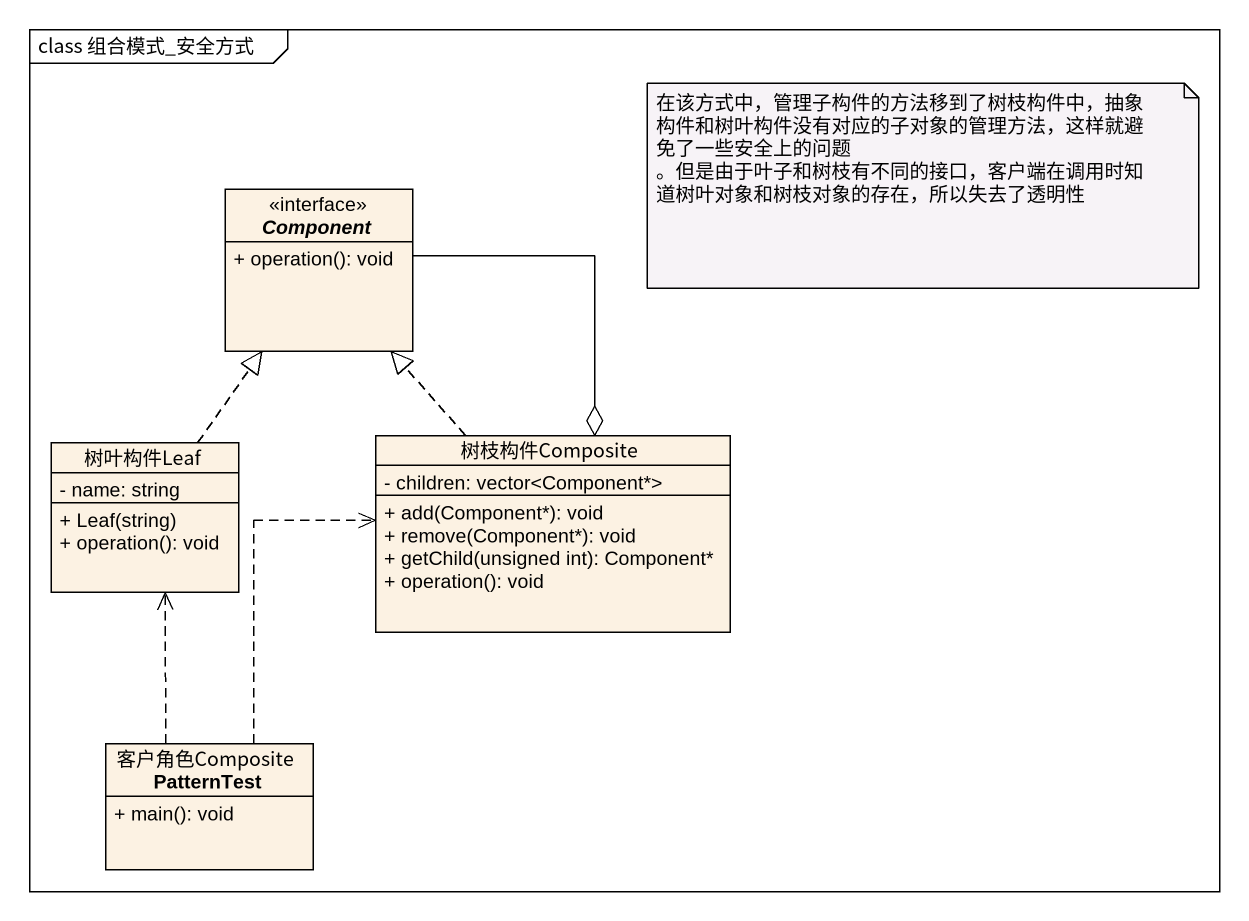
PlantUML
@startuml
mainframe class 组合模式_安全方式
hide circle
hide empty members
skinparam classAttributeIconSize 0
interface "Component" as Component_ {
  + operation(): void
}
class 树叶构件Leaf {
  - name: string
  + Leaf(string)
  + operation(): void
}
class 树枝构件Composite {
  - children: vector<Component*>
  + add(Component*): void
  + remove(Component*): void
  + getChild(unsigned int): Component*
  + operation(): void
}
class 客户角色CompositePatternTest {
  + main(): void
}
Component_ --o 树枝构件Composite
树叶构件Leaf .up.|> Component_
树枝构件Composite .up.|> Component_
客户角色CompositePatternTest .up.> 树叶构件Leaf
客户角色CompositePatternTest .up.> 树枝构件Composite
note as N1
  在该方式中，管理子构件的方法移到了树枝构件中，抽象构件和树叶构件没有对应的子对象的管理方法，这样就避免了一些安全上的问题 。但是由于叶子和树枝有不同的接口，客户端在调用时知道树叶对象和树枝对象的存在，所以失去了透明性
end note
@enduml
